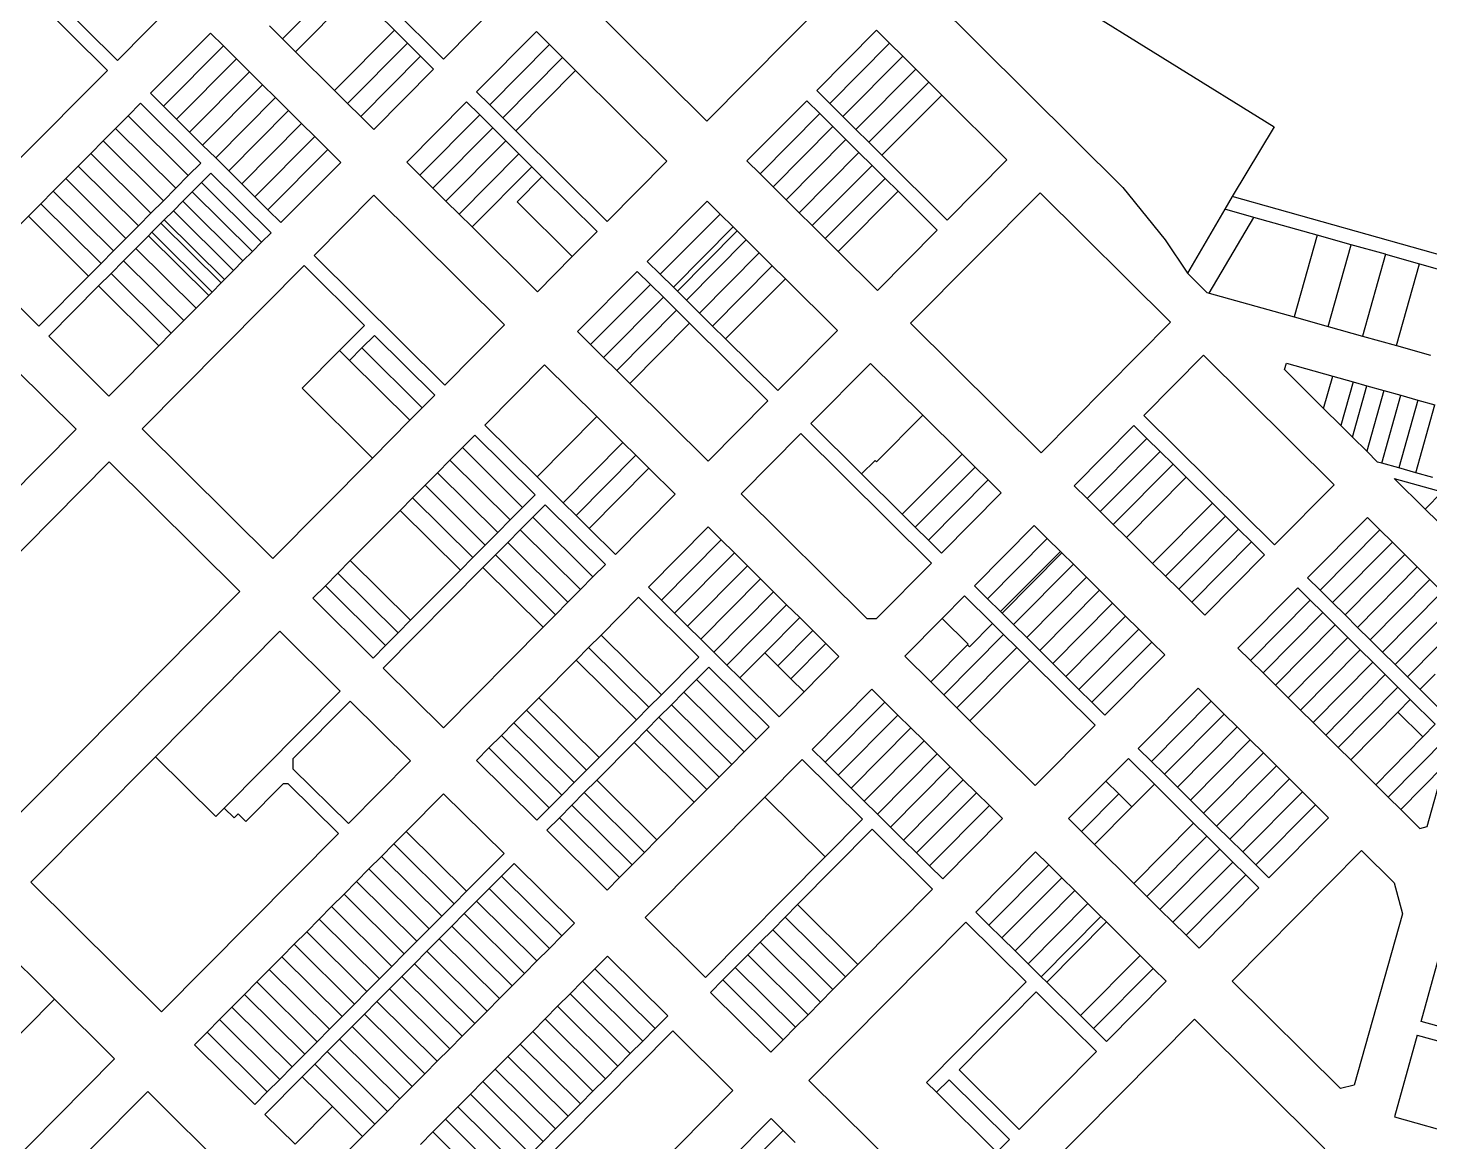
# Model space of a CAD drawing. Header units: inches. Extents: x 486468 to 494399, y 5455955 to 5460553.
# Drawn here: x 491427 to 492031, y 5458757 to 5459236 of the extents above; entities that cross this region are included whole.
import ezdxf

# ---------------------------------------------------------------- set-up
doc = ezdxf.new("R2010")
doc.units = ezdxf.units.IN
doc.header["$MEASUREMENT"] = 0
doc.layers.add('ParcelLines', color=10, linetype='Continuous')

msp = doc.modelspace()

# ---------------------------------------------------------------- linework, layer by layer
at = {"layer": 'ParcelLines', "color": 1}
for p, q in [((491409.08, 5459278.224), (491465.33, 5459222.425)), ((491404.78, 5459273.874), (491461.03, 5459218.125)), ((491835.447, 5459273.392), (491963.51, 5459193.766)), ((491562.132, 5459257.73), (491536.381, 5459231.778)), ((491465.33, 5459222.425), (491491.081, 5459248.376)), ((491542.031, 5459226.178), (491567.782, 5459252.13)), ((491567.782, 5459252.13), (491584.632, 5459235.43)), ((491605.782, 5459223.031), (491631.533, 5459249.032)), ((491662.934, 5459252.084), (491719.134, 5459196.286)), ((491719.134, 5459196.286), (491774.985, 5459252.589)), ((491813.448, 5459252.062), (491898.321, 5459167.631)), ((491583.293, 5459245.34), (491605.782, 5459223.031)), ((491536.381, 5459231.778), (491530.781, 5459237.327)), ((491584.632, 5459235.43), (491558.872, 5459209.459)), ((491584.632, 5459235.43), (491590.233, 5459229.88)), ((491792.285, 5459235.389), (491766.535, 5459209.438)), ((491797.905, 5459229.81), (491792.285, 5459235.389)), ((491505.38, 5459234.227), (491479.58, 5459208.275)), ((491510.98, 5459228.677), (491505.38, 5459234.227)), ((491542.031, 5459226.178), (491536.381, 5459231.778)), ((491564.482, 5459203.889), (491590.233, 5459229.88)), ((491590.233, 5459229.88), (491595.852, 5459224.31)), ((491645.783, 5459234.833), (491620.032, 5459208.881)), ((491651.403, 5459229.253), (491645.783, 5459234.833)), ((491797.905, 5459229.81), (491772.156, 5459203.858)), ((491803.525, 5459224.23), (491797.905, 5459229.81)), ((491510.98, 5459228.677), (491485.18, 5459202.725)), ((491516.601, 5459223.097), (491510.98, 5459228.677)), ((491558.872, 5459209.459), (491542.031, 5459226.178)), ((491595.852, 5459224.31), (491570.112, 5459198.309)), ((491595.852, 5459224.31), (491601.482, 5459218.73)), ((491651.403, 5459229.253), (491625.652, 5459203.301)), ((491631.273, 5459197.712), (491657.023, 5459223.663)), ((491657.023, 5459223.663), (491651.403, 5459229.253)), ((491662.633, 5459218.083), (491657.023, 5459223.663)), ((491777.746, 5459198.298), (491803.525, 5459224.23)), ((491809.126, 5459218.67), (491803.525, 5459224.23)), ((491422.368, 5459179.203), (491461.03, 5459218.125)), ((491490.83, 5459197.125), (491516.601, 5459223.097)), ((491522.221, 5459217.517), (491496.42, 5459191.565)), ((491522.221, 5459217.517), (491516.601, 5459223.097)), ((491527.841, 5459211.937), (491522.221, 5459217.517)), ((491601.482, 5459218.73), (491575.732, 5459192.729)), ((491662.633, 5459218.083), (491636.883, 5459192.132)), ((491701.983, 5459178.984), (491662.633, 5459218.083)), ((491809.126, 5459218.67), (491783.396, 5459192.698)), ((491814.736, 5459213.09), (491809.126, 5459218.67)), ((491502.04, 5459185.995), (491527.841, 5459211.937)), ((491533.441, 5459206.387), (491527.841, 5459211.937)), ((491788.986, 5459187.148), (491814.736, 5459213.09)), ((491820.366, 5459207.51), (491814.736, 5459213.09)), ((491479.58, 5459208.275), (491485.18, 5459202.725)), ((491533.441, 5459206.387), (491507.67, 5459180.416)), ((491539.061, 5459200.808), (491533.441, 5459206.387)), ((491564.482, 5459203.889), (491558.872, 5459209.459)), ((491620.032, 5459208.881), (491625.652, 5459203.301)), ((491766.535, 5459209.438), (491772.156, 5459203.858)), ((491820.366, 5459207.51), (491794.606, 5459181.568)), ((491848.437, 5459179.641), (491820.366, 5459207.51)), ((491469.9, 5459198.555), (491475.28, 5459203.975)), ((491475.28, 5459203.975), (491501.23, 5459178.225)), ((491485.18, 5459202.725), (491490.83, 5459197.125)), ((491513.29, 5459174.836), (491539.061, 5459200.808)), ((491544.681, 5459195.228), (491539.061, 5459200.808)), ((491570.112, 5459198.309), (491564.482, 5459203.889)), ((491589.982, 5459178.579), (491615.732, 5459204.531)), ((491615.732, 5459204.531), (491621.352, 5459198.951)), ((491625.652, 5459203.301), (491631.273, 5459197.712)), ((491736.435, 5459179.136), (491762.235, 5459205.087)), ((491742.085, 5459173.536), (491767.825, 5459199.528)), ((491762.235, 5459205.087), (491767.825, 5459199.528)), ((491767.825, 5459199.528), (491773.476, 5459193.928)), ((491772.156, 5459203.858), (491777.746, 5459198.298)), ((491459.159, 5459187.734), (491464.52, 5459193.134)), ((491464.52, 5459193.134), (491469.9, 5459198.555)), ((491464.52, 5459193.134), (491490.499, 5459167.415)), ((491495.849, 5459172.805), (491469.9, 5459198.555)), ((491490.83, 5459197.125), (491496.42, 5459191.565)), ((491544.681, 5459195.228), (491518.89, 5459169.286)), ((491550.281, 5459189.678), (491544.681, 5459195.228)), ((491575.732, 5459192.729), (491570.112, 5459198.309)), ((491595.632, 5459172.979), (491621.352, 5459198.951)), ((491626.972, 5459193.372), (491601.222, 5459167.419)), ((491621.352, 5459198.951), (491626.972, 5459193.372)), ((491626.972, 5459193.372), (491632.593, 5459187.792)), ((491631.273, 5459197.712), (491636.883, 5459192.132)), ((491773.476, 5459193.928), (491747.685, 5459167.986)), ((491773.476, 5459193.928), (491779.076, 5459188.368)), ((491777.746, 5459198.298), (491783.396, 5459192.698)), ((491963.51, 5459193.766), (491945.496, 5459163.746)), ((491453.809, 5459182.344), (491459.159, 5459187.734)), ((491485.14, 5459162.014), (491459.159, 5459187.734)), ((491496.42, 5459191.565), (491502.04, 5459185.995)), ((491524.54, 5459163.687), (491550.281, 5459189.678)), ((491555.901, 5459184.108), (491550.281, 5459189.678)), ((491606.842, 5459161.839), (491632.593, 5459187.792)), ((491632.593, 5459187.792), (491638.213, 5459182.212)), ((491636.883, 5459192.132), (491676.234, 5459153.033)), ((491753.335, 5459162.386), (491779.076, 5459188.368)), ((491779.076, 5459188.368), (491784.686, 5459182.788)), ((491783.396, 5459192.698), (491788.986, 5459187.148)), ((491788.986, 5459187.148), (491794.606, 5459181.568)), ((491448.429, 5459176.924), (491453.809, 5459182.344)), ((491453.809, 5459182.344), (491479.76, 5459156.594)), ((491502.04, 5459185.995), (491507.67, 5459180.416)), ((491555.901, 5459184.108), (491530.13, 5459158.127)), ((491561.531, 5459178.528), (491555.901, 5459184.108)), ((491638.213, 5459182.212), (491612.492, 5459156.24)), ((491638.213, 5459182.212), (491643.833, 5459176.632)), ((491784.686, 5459182.788), (491758.935, 5459156.826)), ((491784.686, 5459182.788), (491790.316, 5459177.208)), ((491794.606, 5459181.568), (491822.686, 5459153.69)), ((491443.069, 5459171.533), (491448.429, 5459176.924)), ((491474.379, 5459151.174), (491448.429, 5459176.924)), ((491501.23, 5459178.225), (491495.849, 5459172.805)), ((491507.67, 5459180.416), (491513.29, 5459174.836)), ((491535.73, 5459152.577), (491561.531, 5459178.528)), ((491595.632, 5459172.979), (491589.982, 5459178.579)), ((491618.082, 5459150.681), (491643.833, 5459176.632)), ((491643.833, 5459176.632), (491648.173, 5459172.322)), ((491676.234, 5459153.033), (491701.983, 5459178.984)), ((491742.085, 5459173.536), (491736.435, 5459179.136)), ((491764.525, 5459151.277), (491790.316, 5459177.208)), ((491790.316, 5459177.208), (491795.936, 5459171.628)), ((491822.686, 5459153.69), (491848.437, 5459179.641)), ((491437.689, 5459166.113), (491443.069, 5459171.533)), ((491443.069, 5459171.533), (491468.999, 5459145.754)), ((491495.849, 5459172.805), (491490.499, 5459167.415)), ((491501.519, 5459169.885), (491497.479, 5459165.825)), ((491505.53, 5459173.925), (491501.519, 5459169.885)), ((491501.519, 5459169.885), (491527.45, 5459144.156)), ((491531.48, 5459148.227), (491505.53, 5459173.925)), ((491513.29, 5459174.836), (491518.89, 5459169.286)), ((491518.89, 5459169.286), (491524.54, 5459163.687)), ((491601.222, 5459167.419), (491595.632, 5459172.979)), ((491648.173, 5459172.322), (491637.433, 5459161.532)), ((491648.173, 5459172.322), (491671.934, 5459148.732)), ((491747.685, 5459167.986), (491742.085, 5459173.536)), ((491795.936, 5459171.628), (491770.176, 5459145.677)), ((491795.936, 5459171.628), (491801.526, 5459166.078)), ((491432.328, 5459160.723), (491437.689, 5459166.113)), ((491463.639, 5459140.363), (491437.689, 5459166.113)), ((491490.499, 5459167.415), (491485.14, 5459162.014)), ((491497.479, 5459165.825), (491493.469, 5459161.785)), ((491523.44, 5459140.116), (491497.479, 5459165.825)), ((491524.54, 5459163.687), (491530.13, 5459158.127)), ((491550.031, 5459138.377), (491575.782, 5459164.329)), ((491575.782, 5459164.329), (491632.032, 5459108.48)), ((491606.842, 5459161.839), (491601.222, 5459167.419)), ((491753.335, 5459162.386), (491747.685, 5459167.986)), ((491775.766, 5459140.117), (491801.526, 5459166.078)), ((491801.526, 5459166.078), (491818.387, 5459149.339)), ((491862.687, 5459165.441), (491806.937, 5459109.237)), ((491918.89, 5459109.643), (491862.687, 5459165.441)), ((491898.321, 5459167.631), (491916.609, 5459145.204)), ((491945.496, 5459163.746), (491942.339, 5459158.295)), ((492042.403, 5459136.557), (491945.496, 5459163.746)), ((491426.978, 5459155.322), (491432.328, 5459160.723)), ((491432.328, 5459160.723), (491458.279, 5459134.973)), ((491485.14, 5459162.014), (491479.76, 5459156.594)), ((491489.439, 5459157.714), (491485.53, 5459153.774)), ((491493.469, 5459161.785), (491489.439, 5459157.714)), ((491515.369, 5459131.986), (491489.439, 5459157.714)), ((491493.469, 5459161.785), (491519.41, 5459136.056)), ((491530.13, 5459158.127), (491535.73, 5459152.577)), ((491612.492, 5459156.24), (491606.842, 5459161.839)), ((491637.433, 5459161.532), (491661.223, 5459137.942)), ((491719.284, 5459161.835), (491693.534, 5459135.883)), ((491724.904, 5459156.265), (491719.284, 5459161.835)), ((491758.935, 5459156.826), (491753.335, 5459162.386)), ((491942.339, 5459158.295), (491926.13, 5459130.834)), ((491954.789, 5459154.805), (491942.339, 5459158.295)), ((491405.477, 5459133.671), (491426.978, 5459155.322)), ((491452.898, 5459129.553), (491426.978, 5459155.322)), ((491474.379, 5459151.174), (491468.999, 5459145.754)), ((491479.76, 5459156.594), (491474.379, 5459151.174)), ((491484.08, 5459152.324), (491480.2, 5459148.404)), ((491485.53, 5459153.774), (491484.08, 5459152.324)), ((491509.989, 5459126.566), (491484.08, 5459152.324)), ((491485.53, 5459153.774), (491511.429, 5459128.026)), ((491618.082, 5459150.681), (491612.492, 5459156.24)), ((491724.904, 5459156.265), (491699.134, 5459130.333)), ((491730.534, 5459150.685), (491724.904, 5459156.265)), ((491764.525, 5459151.277), (491758.935, 5459156.826)), ((491770.176, 5459145.677), (491764.525, 5459151.277)), ((491935.55, 5459122.214), (491954.789, 5459154.805)), ((491982.09, 5459147.146), (491954.789, 5459154.805)), ((491468.999, 5459145.754), (491463.639, 5459140.363)), ((491478.699, 5459146.904), (491473.319, 5459141.484)), ((491480.2, 5459148.404), (491478.699, 5459146.904)), ((491504.639, 5459121.165), (491478.699, 5459146.904)), ((491480.2, 5459148.404), (491506.129, 5459122.675)), ((491527.45, 5459144.156), (491531.48, 5459148.227)), ((491646.183, 5459122.781), (491618.082, 5459150.681)), ((491671.934, 5459148.732), (491661.223, 5459137.942)), ((491704.784, 5459124.733), (491730.534, 5459150.685)), ((491732.234, 5459148.985), (491706.495, 5459123.043)), ((491710.385, 5459119.183), (491736.155, 5459145.106)), ((491732.234, 5459148.985), (491730.534, 5459150.685)), ((491736.155, 5459145.106), (491732.234, 5459148.985)), ((491741.755, 5459139.556), (491736.155, 5459145.106)), ((491775.766, 5459140.117), (491770.176, 5459145.677)), ((491818.387, 5459149.339), (491792.636, 5459123.387)), ((491916.609, 5459145.204), (491926.13, 5459130.834)), ((491982.09, 5459147.146), (491972.191, 5459111.935)), ((491996.741, 5459143.036), (491982.09, 5459147.146)), ((491463.639, 5459140.363), (491458.279, 5459134.973)), ((491473.319, 5459141.484), (491467.959, 5459136.093)), ((491473.319, 5459141.484), (491499.279, 5459115.775)), ((491519.41, 5459136.056), (491523.44, 5459140.116)), ((491523.44, 5459140.116), (491527.45, 5459144.156)), ((491741.755, 5459139.556), (491716.005, 5459113.613)), ((491747.375, 5459133.976), (491741.755, 5459139.556)), ((491792.636, 5459123.387), (491775.766, 5459140.117)), ((491986.842, 5459107.825), (491996.741, 5459143.036)), ((492011.401, 5459138.927), (491996.741, 5459143.036)), ((492011.401, 5459138.927), (492001.541, 5459103.706)), ((492011.401, 5459138.927), (492026.062, 5459134.807)), ((491431.427, 5459107.921), (491405.477, 5459133.671)), ((491458.279, 5459134.973), (491452.898, 5459129.553)), ((491467.959, 5459136.093), (491462.579, 5459130.673)), ((491493.898, 5459110.355), (491467.959, 5459136.093)), ((491475.978, 5459063.773), (491545.73, 5459134.077)), ((491515.369, 5459131.986), (491519.41, 5459136.056)), ((491545.73, 5459134.077), (491571.681, 5459108.277)), ((491606.282, 5459082.529), (491550.031, 5459138.377)), ((491661.223, 5459137.942), (491646.183, 5459122.781)), ((491693.534, 5459135.883), (491699.134, 5459130.333)), ((491721.635, 5459108.034), (491747.375, 5459133.976)), ((491752.995, 5459128.396), (491747.375, 5459133.976)), ((492016.192, 5459099.596), (492026.062, 5459134.807)), ((492026.062, 5459134.807), (492040.751, 5459130.687)), ((491452.898, 5459129.553), (491431.427, 5459107.921)), ((491462.579, 5459130.673), (491457.228, 5459125.273)), ((491462.579, 5459130.673), (491488.518, 5459104.934)), ((491509.989, 5459126.566), (491511.429, 5459128.026)), ((491511.429, 5459128.026), (491515.369, 5459131.986)), ((491663.483, 5459105.631), (491689.234, 5459131.533)), ((491689.234, 5459131.533), (491694.864, 5459125.953)), ((491699.134, 5459130.333), (491704.784, 5459124.733)), ((491752.995, 5459128.396), (491727.255, 5459102.464)), ((491775.486, 5459106.086), (491752.995, 5459128.396)), ((491926.13, 5459130.834), (491934.54, 5459122.494)), ((491457.228, 5459125.273), (491435.727, 5459103.622)), ((491483.168, 5459099.534), (491457.228, 5459125.273)), ((491499.279, 5459115.775), (491504.639, 5459121.165)), ((491504.639, 5459121.165), (491506.129, 5459122.675)), ((491506.129, 5459122.675), (491509.989, 5459126.566)), ((491694.864, 5459125.953), (491669.133, 5459100.031)), ((491694.864, 5459125.953), (491700.464, 5459120.403)), ((491704.784, 5459124.733), (491706.495, 5459123.043)), ((491706.495, 5459123.043), (491710.385, 5459119.183)), ((491934.54, 5459122.494), (491935.55, 5459122.214)), ((491935.55, 5459122.214), (491972.191, 5459111.935)), ((491493.898, 5459110.355), (491499.279, 5459115.775)), ((491674.733, 5459094.481), (491700.464, 5459120.403)), ((491706.085, 5459114.833), (491680.354, 5459088.902)), ((491700.464, 5459120.403), (491706.085, 5459114.833)), ((491706.085, 5459114.833), (491711.715, 5459109.253)), ((491710.385, 5459119.183), (491716.005, 5459113.613)), ((491488.518, 5459104.934), (491493.898, 5459110.355)), ((491685.974, 5459083.322), (491711.715, 5459109.253)), ((491711.715, 5459109.253), (491745.435, 5459075.835)), ((491716.005, 5459113.613), (491721.635, 5459108.034)), ((491806.937, 5459109.237), (491863.139, 5459053.439)), ((491863.139, 5459053.439), (491918.89, 5459109.643)), ((491972.191, 5459111.935), (491986.842, 5459107.825)), ((491435.727, 5459103.622), (491461.678, 5459077.872)), ((491483.168, 5459099.534), (491488.518, 5459104.934)), ((491560.931, 5459097.477), (491571.681, 5459108.277)), ((491576.031, 5459103.977), (491570.641, 5459098.567)), ((491601.982, 5459078.229), (491576.031, 5459103.977)), ((491632.032, 5459108.48), (491606.282, 5459082.529)), ((491669.133, 5459100.031), (491663.483, 5459105.631)), ((491721.635, 5459108.034), (491727.255, 5459102.464)), ((491749.735, 5459080.185), (491775.486, 5459106.086)), ((491986.842, 5459107.825), (492001.541, 5459103.706)), ((492001.541, 5459103.706), (492016.192, 5459099.596)), ((491461.678, 5459077.872), (491483.168, 5459099.534)), ((491544.88, 5459081.276), (491560.931, 5459097.477)), ((491560.931, 5459097.477), (491565.281, 5459093.177)), ((491570.641, 5459098.567), (491565.281, 5459093.177)), ((491570.641, 5459098.567), (491596.602, 5459072.807)), ((491674.733, 5459094.481), (491669.133, 5459100.031)), ((491727.255, 5459102.464), (491749.735, 5459080.185)), ((492016.192, 5459099.596), (492030.842, 5459095.497)), ((491591.251, 5459067.407), (491565.281, 5459093.177)), ((491623.582, 5459065.379), (491649.333, 5459091.331)), ((491649.333, 5459091.331), (491671.803, 5459069.051)), ((491680.354, 5459088.902), (491674.733, 5459094.481)), ((491763.985, 5459065.985), (491789.736, 5459091.936)), ((491789.736, 5459091.936), (491812.219, 5459069.615)), ((491907.39, 5459069.541), (491933.14, 5459095.493)), ((491933.14, 5459095.493), (491989.393, 5459039.694)), ((491967.991, 5459089.244), (491968.791, 5459091.994)), ((491968.791, 5459091.994), (491988.742, 5459086.405)), ((491447.577, 5459063.621), (491421.627, 5459089.371)), ((491685.974, 5459083.322), (491680.354, 5459088.902)), ((491984.832, 5459072.535), (491967.991, 5459089.244)), ((491984.832, 5459072.535), (491988.742, 5459086.405)), ((491988.742, 5459086.405), (491997.542, 5459083.935)), ((491544.88, 5459081.276), (491575.141, 5459051.166)), ((491719.685, 5459049.883), (491685.974, 5459083.322)), ((491997.542, 5459083.935), (491992.283, 5459065.135)), ((491997.223, 5459060.225), (492003.443, 5459082.285)), ((491997.542, 5459083.935), (492003.443, 5459082.285)), ((492010.743, 5459080.246), (492003.423, 5459054.075)), ((492003.443, 5459082.285), (492010.743, 5459080.246)), ((492010.743, 5459080.246), (492018.093, 5459078.186)), ((491591.251, 5459067.407), (491596.602, 5459072.807)), ((491596.602, 5459072.807), (491601.982, 5459078.229)), ((491745.435, 5459075.835), (491719.685, 5459049.883)), ((491992.283, 5459065.135), (491984.832, 5459072.535)), ((492018.093, 5459078.186), (492025.434, 5459076.126)), ((492024.544, 5459044.806), (492032.752, 5459074.076)), ((492025.434, 5459076.126), (492032.752, 5459074.076)), ((491575.141, 5459051.166), (491591.251, 5459067.407)), ((491671.803, 5459069.051), (491646.042, 5459043.09)), ((491671.803, 5459069.051), (491683.024, 5459057.911)), ((491812.219, 5459069.615), (491792.252, 5459049.492)), ((491812.219, 5459069.615), (491829.078, 5459052.878)), ((491963.642, 5459013.742), (491907.39, 5459069.541)), ((491418.071, 5459033.895), (491447.577, 5459063.621)), ((491532.229, 5459007.924), (491475.978, 5459063.773)), ((491619.282, 5459061.079), (491613.932, 5459055.679)), ((491645.232, 5459035.329), (491619.282, 5459061.079)), ((491646.042, 5459043.09), (491623.582, 5459065.379)), ((491759.685, 5459061.685), (491733.935, 5459035.733)), ((491759.685, 5459061.685), (491815.938, 5459005.886)), ((491763.985, 5459065.985), (491785.833, 5459044.315)), ((491877.39, 5459039.239), (491903.139, 5459065.191)), ((491903.139, 5459065.191), (491908.74, 5459059.641)), ((491997.223, 5459060.225), (491992.283, 5459065.135)), ((491613.932, 5459055.679), (491608.532, 5459050.228)), ((491639.852, 5459029.909), (491613.932, 5459055.679)), ((491683.024, 5459057.911), (491657.293, 5459031.94)), ((491683.024, 5459057.911), (491688.644, 5459052.341)), ((491908.74, 5459059.641), (491882.99, 5459033.69)), ((491908.74, 5459059.641), (491914.39, 5459054.041)), ((492003.423, 5459054.075), (491997.223, 5459060.225)), ((491354.624, 5458941.366), (491461.828, 5459049.472)), ((491461.828, 5459049.472), (491518.078, 5458993.673)), ((491532.229, 5459007.924), (491575.141, 5459051.166)), ((491608.532, 5459050.228), (491603.172, 5459044.838)), ((491608.532, 5459050.228), (491634.502, 5459024.519)), ((491662.893, 5459026.39), (491688.644, 5459052.341)), ((491688.644, 5459052.341), (491694.264, 5459046.761)), ((491791.63, 5459050.162), (491785.833, 5459044.315)), ((491791.63, 5459050.162), (491792.252, 5459049.492)), ((491803.347, 5459026.946), (491829.078, 5459052.878)), ((491834.728, 5459047.278), (491829.078, 5459052.878)), ((491888.639, 5459028.09), (491914.39, 5459054.041)), ((491919.99, 5459048.491), (491894.239, 5459022.54)), ((491914.39, 5459054.041), (491919.99, 5459048.491)), ((491919.99, 5459048.491), (491925.64, 5459042.891)), ((492008.093, 5459049.445), (492003.423, 5459054.075)), ((492009.893, 5459048.935), (492008.093, 5459049.445)), ((492017.194, 5459046.875), (492009.893, 5459048.935)), ((491603.172, 5459044.838), (491597.821, 5459039.438)), ((491629.142, 5459019.118), (491603.172, 5459044.838)), ((491646.042, 5459043.09), (491657.293, 5459031.94)), ((491694.264, 5459046.761), (491668.533, 5459020.79)), ((491694.264, 5459046.761), (491705.484, 5459035.631)), ((491785.833, 5459044.315), (491803.347, 5459026.946)), ((491834.728, 5459047.278), (491808.967, 5459021.366)), ((491840.318, 5459041.718), (491834.728, 5459047.278)), ((491899.89, 5459016.94), (491925.64, 5459042.891)), ((491925.64, 5459042.891), (491936.891, 5459031.741)), ((492028.594, 5459029.145), (492015.244, 5459042.395)), ((492015.244, 5459042.395), (492035.894, 5459036.546)), ((492024.544, 5459044.806), (492017.194, 5459046.875)), ((492031.894, 5459042.736), (492024.544, 5459044.806)), ((491592.441, 5459034.018), (491597.821, 5459039.438)), ((491597.821, 5459039.438), (491623.762, 5459013.698)), ((491814.587, 5459015.786), (491840.318, 5459041.718)), ((491820.238, 5459010.186), (491845.939, 5459036.138)), ((491845.939, 5459036.138), (491840.318, 5459041.718)), ((491882.99, 5459033.69), (491877.39, 5459039.239)), ((491989.393, 5459039.694), (491963.642, 5459013.742)), ((492028.594, 5459029.145), (492035.894, 5459036.546)), ((491592.441, 5459034.018), (491587.081, 5459028.627)), ((491618.382, 5459008.278), (491592.441, 5459034.018)), ((491639.852, 5459029.909), (491645.232, 5459035.329)), ((491649.532, 5459031.029), (491644.182, 5459025.629)), ((491675.483, 5459005.33), (491649.532, 5459031.029)), ((491662.893, 5459026.39), (491657.293, 5459031.94)), ((491705.484, 5459035.631), (491679.783, 5459009.63)), ((491733.935, 5459035.733), (491788.138, 5458981.984)), ((491888.639, 5459028.09), (491882.99, 5459033.69)), ((491911.14, 5459005.79), (491936.891, 5459031.741)), ((491936.891, 5459031.741), (491942.511, 5459026.171)), ((491565.64, 5459007.015), (491587.081, 5459028.627)), ((491587.081, 5459028.627), (491613.032, 5459002.878)), ((491629.142, 5459019.118), (491634.502, 5459024.519)), ((491634.502, 5459024.519), (491639.852, 5459029.909)), ((491644.182, 5459025.629), (491638.822, 5459020.239)), ((491644.182, 5459025.629), (491670.133, 5458999.93)), ((491668.533, 5459020.79), (491662.893, 5459026.39)), ((491803.347, 5459026.946), (491808.967, 5459021.366)), ((491894.239, 5459022.54), (491888.639, 5459028.09)), ((491942.511, 5459026.171), (491916.76, 5459000.22)), ((491942.511, 5459026.171), (491948.141, 5459020.592)), ((491977.943, 5458999.592), (492003.694, 5459025.544)), ((492003.694, 5459025.544), (492009.064, 5459020.214)), ((492033.994, 5459023.794), (492028.594, 5459029.145)), ((491623.762, 5459013.698), (491629.142, 5459019.118)), ((491638.822, 5459020.239), (491633.443, 5459014.819)), ((491664.753, 5458994.509), (491638.822, 5459020.239)), ((491679.783, 5459009.63), (491668.533, 5459020.79)), ((491719.785, 5459021.483), (491694.034, 5458995.48)), ((491725.405, 5459015.903), (491719.785, 5459021.483)), ((491808.967, 5459021.366), (491814.587, 5459015.786)), ((491860.201, 5459022.134), (491834.44, 5458996.168)), ((491865.821, 5459016.554), (491860.201, 5459022.134)), ((491899.89, 5459016.94), (491894.239, 5459022.54)), ((491922.391, 5458994.64), (491948.141, 5459020.592)), ((491948.141, 5459020.592), (491953.762, 5459015.022)), ((491983.343, 5458994.242), (492009.064, 5459020.214)), ((492014.414, 5459014.914), (492009.064, 5459020.214)), ((491618.382, 5459008.278), (491623.762, 5459013.698)), ((491633.443, 5459014.819), (491628.092, 5459009.418)), ((491633.443, 5459014.819), (491659.372, 5458989.089)), ((491725.405, 5459015.903), (491699.634, 5458989.93)), ((491731.055, 5459010.303), (491725.405, 5459015.903)), ((491814.587, 5459015.786), (491820.238, 5459010.186)), ((491865.821, 5459016.554), (491840.062, 5458990.589)), ((491871.442, 5459010.974), (491865.821, 5459016.554)), ((491911.14, 5459005.79), (491899.89, 5459016.94)), ((491953.762, 5459015.022), (491928.011, 5458989.07)), ((491953.762, 5459015.022), (491959.392, 5459009.442)), ((492014.414, 5459014.914), (491988.683, 5458988.932)), ((491565.64, 5459007.015), (491560.24, 5459001.565)), ((491565.64, 5459007.015), (491591.591, 5458981.266)), ((491613.032, 5459002.878), (491618.382, 5459008.278)), ((491628.092, 5459009.418), (491622.742, 5459004.018)), ((491654.022, 5458983.689), (491628.092, 5459009.418)), ((491705.284, 5458984.33), (491731.055, 5459010.303)), ((491736.656, 5459004.753), (491731.055, 5459010.303)), ((491845.684, 5458985.011), (491871.442, 5459010.974)), ((491846.333, 5458984.367), (491872.09, 5459010.33)), ((491872.09, 5459010.33), (491871.442, 5459010.974)), ((491877.062, 5459005.394), (491872.09, 5459010.33)), ((491959.392, 5459009.442), (491933.641, 5458983.49)), ((491994.084, 5458983.573), (492019.814, 5459009.564)), ((492025.155, 5459004.254), (492019.814, 5459009.564)), ((491560.24, 5459001.565), (491554.879, 5458996.174)), ((491586.19, 5458975.816), (491560.24, 5459001.565)), ((491579.78, 5458960.726), (491622.742, 5459004.018)), ((491613.032, 5459002.878), (491591.591, 5458981.266)), ((491622.742, 5459004.018), (491648.652, 5458978.268)), ((491664.753, 5458994.509), (491670.133, 5458999.93)), ((491670.133, 5458999.93), (491675.483, 5459005.33)), ((491736.656, 5459004.753), (491710.874, 5458978.771)), ((491742.306, 5458999.153), (491736.656, 5459004.753)), ((491792.238, 5458981.984), (491815.938, 5459005.886)), ((491877.062, 5459005.394), (491851.306, 5458979.432)), ((491882.683, 5458999.814), (491877.062, 5459005.394)), ((491916.76, 5459000.22), (491911.14, 5459005.79)), ((491922.391, 5458994.64), (491916.76, 5459000.22)), ((492025.155, 5459004.254), (491999.474, 5458978.223)), ((492030.555, 5458998.904), (492025.155, 5459004.254)), ((491554.879, 5458996.174), (491549.529, 5458990.774)), ((491554.879, 5458996.174), (491580.83, 5458970.426)), ((491659.372, 5458989.089), (491664.753, 5458994.509)), ((491694.034, 5458995.48), (491699.634, 5458989.93)), ((491716.525, 5458973.171), (491742.306, 5458999.153)), ((491747.896, 5458993.593), (491742.306, 5458999.153)), ((491834.44, 5458996.168), (491840.062, 5458990.589)), ((491856.928, 5458973.853), (491882.683, 5458999.814)), ((491888.304, 5458994.234), (491862.55, 5458968.274)), ((491888.304, 5458994.234), (491882.683, 5458999.814)), ((491893.924, 5458988.654), (491888.304, 5458994.234)), ((491928.011, 5458989.07), (491922.391, 5458994.64)), ((491947.942, 5458969.341), (491973.643, 5458995.292)), ((491979.043, 5458989.942), (491973.643, 5458995.292)), ((491983.343, 5458994.242), (491977.943, 5458999.592)), ((491988.683, 5458988.932), (491983.343, 5458994.242)), ((492004.844, 5458972.893), (492030.555, 5458998.904)), ((492035.894, 5458993.594), (492030.555, 5458998.904)), ((491518.078, 5458993.673), (491410.775, 5458885.568)), ((491549.529, 5458990.774), (491575.48, 5458965.026)), ((491654.022, 5458983.689), (491659.372, 5458989.089)), ((491689.734, 5458991.18), (491673.623, 5458974.939)), ((491715.685, 5458965.431), (491689.734, 5458991.18)), ((491699.634, 5458989.93), (491705.284, 5458984.33)), ((491747.896, 5458993.593), (491722.145, 5458967.592)), ((491727.775, 5458962.012), (491753.546, 5458987.993)), ((491753.546, 5458987.993), (491747.896, 5458993.593)), ((491759.166, 5458982.413), (491753.546, 5458987.993)), ((491820.487, 5458982.104), (491830.148, 5458991.842)), ((491830.148, 5458991.842), (491842.257, 5458979.826)), ((491840.062, 5458990.589), (491845.684, 5458985.011)), ((491868.172, 5458962.696), (491893.924, 5458988.654)), ((491899.545, 5458983.074), (491893.924, 5458988.654)), ((491933.641, 5458983.49), (491928.011, 5458989.07)), ((491979.043, 5458989.942), (491953.342, 5458963.981)), ((491984.433, 5458984.582), (491979.043, 5458989.942)), ((491994.084, 5458983.573), (491988.683, 5458988.932)), ((492035.894, 5458993.594), (492010.245, 5458967.543)), ((491648.652, 5458978.268), (491654.022, 5458983.689)), ((491705.284, 5458984.33), (491710.874, 5458978.771)), ((491759.166, 5458982.413), (491744.146, 5458967.273)), ((491764.787, 5458976.843), (491759.166, 5458982.413)), ((491788.138, 5458981.984), (491792.238, 5458981.984)), ((491804.386, 5458965.875), (491820.487, 5458982.104)), ((491820.487, 5458982.104), (491831.733, 5458970.948)), ((491845.684, 5458985.011), (491846.333, 5458984.367)), ((491846.333, 5458984.367), (491851.306, 5458979.432)), ((491899.545, 5458983.074), (491873.794, 5458957.117)), ((491905.165, 5458977.494), (491899.545, 5458983.074)), ((491958.733, 5458958.631), (491984.433, 5458984.582)), ((491989.804, 5458979.252), (491984.433, 5458984.582)), ((491999.474, 5458978.223), (491994.084, 5458983.573)), ((491481.727, 5458922.521), (491535.328, 5458976.573)), ((491535.328, 5458976.573), (491561.279, 5458950.775)), ((491580.83, 5458970.426), (491586.19, 5458975.816)), ((491586.19, 5458975.816), (491591.591, 5458981.266)), ((491605.731, 5458934.976), (491648.652, 5458978.268)), ((491710.874, 5458978.771), (491716.525, 5458973.171)), ((491749.786, 5458961.683), (491764.787, 5458976.843)), ((491770.417, 5458971.264), (491764.787, 5458976.843)), ((491832.35, 5458969.84), (491842.257, 5458979.826)), ((491842.257, 5458979.826), (491847.014, 5458975.106)), ((491851.306, 5458979.432), (491856.928, 5458973.853)), ((491879.416, 5458951.538), (491905.165, 5458977.494)), ((491910.786, 5458971.914), (491905.165, 5458977.494)), ((491989.804, 5458979.252), (491964.123, 5458953.271)), ((491995.194, 5458973.892), (491989.804, 5458979.252)), ((492004.844, 5458972.893), (491999.474, 5458978.223)), ((491575.48, 5458965.026), (491580.83, 5458970.426)), ((491673.623, 5458974.939), (491668.263, 5458969.539)), ((491673.623, 5458974.939), (491699.604, 5458949.21)), ((491716.525, 5458973.171), (491722.145, 5458967.592)), ((491770.417, 5458971.264), (491755.406, 5458956.113)), ((491776.037, 5458965.684), (491770.417, 5458971.264)), ((491831.485, 5458970.698), (491815.634, 5458954.721)), ((491821.258, 5458949.144), (491847.014, 5458975.106)), ((491831.733, 5458970.948), (491831.485, 5458970.698)), ((491831.485, 5458970.698), (491832.35, 5458969.84)), ((491847.014, 5458975.106), (491852.636, 5458969.527)), ((491856.928, 5458973.853), (491862.55, 5458968.274)), ((491910.786, 5458971.914), (491885.039, 5458945.96)), ((491916.407, 5458966.335), (491910.786, 5458971.914)), ((491969.493, 5458947.941), (491995.194, 5458973.892)), ((492000.594, 5458968.543), (491995.194, 5458973.892)), ((492010.245, 5458967.543), (492004.844, 5458972.893)), ((491662.913, 5458964.149), (491646.823, 5458947.938)), ((491668.263, 5458969.539), (491662.913, 5458964.149)), ((491662.913, 5458964.149), (491688.874, 5458938.389)), ((491694.224, 5458943.789), (491668.263, 5458969.539)), ((491699.604, 5458949.21), (491715.685, 5458965.431)), ((491722.145, 5458967.592), (491727.775, 5458962.012)), ((491744.146, 5458967.273), (491733.395, 5458956.442)), ((491744.146, 5458967.273), (491749.786, 5458961.683)), ((491761.037, 5458950.533), (491776.037, 5458965.684)), ((491815.634, 5458954.721), (491804.386, 5458965.875)), ((491852.636, 5458969.527), (491826.882, 5458943.566)), ((491832.506, 5458937.989), (491858.258, 5458963.948)), ((491852.636, 5458969.527), (491858.258, 5458963.948)), ((491858.258, 5458963.948), (491886.369, 5458936.055)), ((491862.55, 5458968.274), (491868.172, 5458962.696)), ((491890.661, 5458940.381), (491916.407, 5458966.335)), ((491947.942, 5458969.341), (491953.342, 5458963.981)), ((491953.342, 5458963.981), (491958.733, 5458958.631)), ((492000.594, 5458968.543), (491974.893, 5458942.581)), ((492005.964, 5458963.213), (492000.594, 5458968.543)), ((492015.635, 5458962.183), (492010.245, 5458967.543)), ((491579.78, 5458960.726), (491605.731, 5458934.976)), ((491714.685, 5458955.73), (491720.035, 5458961.132)), ((491720.035, 5458961.132), (491745.986, 5458935.382)), ((491727.775, 5458962.012), (491733.395, 5458956.442)), ((491749.786, 5458961.683), (491755.406, 5458956.113)), ((491868.172, 5458962.696), (491873.794, 5458957.117)), ((491958.733, 5458958.631), (491964.123, 5458953.271)), ((491980.284, 5458937.231), (492005.964, 5458963.213)), ((492011.335, 5458957.883), (491985.704, 5458931.852)), ((492011.335, 5458957.883), (492005.964, 5458963.213)), ((492016.735, 5458952.533), (492011.335, 5458957.883)), ((492020.975, 5458956.873), (492015.635, 5458962.183)), ((491709.304, 5458950.31), (491714.685, 5458955.73)), ((491740.636, 5458929.982), (491714.685, 5458955.73)), ((491733.395, 5458956.442), (491750.286, 5458939.682)), ((491755.406, 5458956.113), (491761.037, 5458950.533)), ((491764.51, 5458925.666), (491790.257, 5458951.625)), ((491790.257, 5458951.625), (491795.857, 5458946.076)), ((491821.258, 5458949.144), (491815.634, 5458954.721)), ((491873.794, 5458957.117), (491879.416, 5458951.538)), ((491930.793, 5458952.04), (491904.991, 5458926.089)), ((491936.383, 5458946.48), (491930.793, 5458952.04)), ((491964.123, 5458953.271), (491969.493, 5458947.941)), ((491991.095, 5458926.492), (492016.735, 5458952.533)), ((492022.105, 5458947.203), (492016.735, 5458952.533)), ((492026.365, 5458951.513), (492020.975, 5458956.873)), ((491511.328, 5458900.422), (491561.279, 5458950.775)), ((491565.629, 5458946.475), (491540.926, 5458921.633)), ((491591.581, 5458920.726), (491565.629, 5458946.475)), ((491646.823, 5458947.938), (491641.443, 5458942.507)), ((491672.794, 5458922.168), (491646.823, 5458947.938)), ((491694.224, 5458943.789), (491699.604, 5458949.21)), ((491703.924, 5458944.89), (491709.304, 5458950.31)), ((491709.304, 5458950.31), (491735.275, 5458924.592)), ((491750.286, 5458939.682), (491761.037, 5458950.533)), ((491770.106, 5458920.124), (491795.857, 5458946.076)), ((491795.857, 5458946.076), (491801.507, 5458940.476)), ((491826.882, 5458943.566), (491821.258, 5458949.144)), ((491879.416, 5458951.538), (491885.039, 5458945.96)), ((491885.039, 5458945.96), (491890.661, 5458940.381)), ((491936.383, 5458946.48), (491910.622, 5458920.509)), ((491942.003, 5458940.9), (491936.383, 5458946.48)), ((491969.493, 5458947.941), (491974.893, 5458942.581)), ((492022.105, 5458947.203), (492016.765, 5458941.773)), ((492032.895, 5458936.493), (492022.105, 5458947.203)), ((492041.595, 5458936.393), (492026.365, 5458951.513)), ((491641.443, 5458942.507), (491636.062, 5458937.087)), ((491641.443, 5458942.507), (491667.414, 5458916.748)), ((491688.874, 5458938.389), (491694.224, 5458943.789)), ((491693.214, 5458934.099), (491698.564, 5458939.489)), ((491698.564, 5458939.489), (491703.924, 5458944.89)), ((491698.564, 5458939.489), (491724.515, 5458913.751)), ((491729.875, 5458919.141), (491703.924, 5458944.89)), ((491801.507, 5458940.476), (491775.756, 5458914.524)), ((491801.507, 5458940.476), (491807.107, 5458934.926)), ((491832.506, 5458937.989), (491826.882, 5458943.566)), ((491916.242, 5458914.939), (491942.003, 5458940.9)), ((491947.623, 5458935.32), (491942.003, 5458940.9)), ((491974.893, 5458942.581), (491980.284, 5458937.231)), ((492016.765, 5458941.773), (491996.495, 5458921.142)), ((491636.062, 5458937.087), (491630.712, 5458931.697)), ((491662.064, 5458911.348), (491636.062, 5458937.087)), ((491672.794, 5458922.168), (491688.874, 5458938.389)), ((491687.834, 5458928.679), (491693.214, 5458934.099)), ((491719.165, 5458908.351), (491693.214, 5458934.099)), ((491745.986, 5458935.382), (491740.636, 5458929.982)), ((491781.376, 5458908.944), (491807.107, 5458934.926)), ((491807.107, 5458934.926), (491812.758, 5458929.326)), ((491860.625, 5458910.103), (491832.506, 5458937.989)), ((491886.369, 5458936.055), (491860.625, 5458910.103)), ((491947.623, 5458935.32), (491921.872, 5458909.359)), ((491953.234, 5458929.73), (491947.623, 5458935.32)), ((491980.284, 5458937.231), (491985.704, 5458931.852)), ((492032.895, 5458936.493), (492027.535, 5458931.053)), ((491630.712, 5458931.697), (491625.362, 5458926.297)), ((491630.712, 5458931.697), (491656.683, 5458905.928)), ((491671.754, 5458912.458), (491687.834, 5458928.679)), ((491687.834, 5458928.679), (491713.785, 5458902.931)), ((491740.636, 5458929.982), (491735.275, 5458924.592)), ((491812.758, 5458929.326), (491786.997, 5458903.364)), ((491812.758, 5458929.326), (491818.358, 5458923.777)), ((491927.492, 5458903.789), (491953.234, 5458929.73)), ((491958.854, 5458924.151), (491953.234, 5458929.73)), ((491985.704, 5458931.852), (491991.095, 5458926.492)), ((492027.535, 5458931.053), (492007.256, 5458910.452)), ((492012.646, 5458905.092), (492038.285, 5458931.133)), ((491481.727, 5458922.521), (491428.076, 5458868.469)), ((491507.678, 5458896.722), (491481.727, 5458922.521)), ((491540.926, 5458921.633), (491540.943, 5458917.329)), ((491625.362, 5458926.297), (491619.982, 5458920.877)), ((491651.333, 5458900.528), (491625.362, 5458926.297)), ((491667.414, 5458916.748), (491672.794, 5458922.168)), ((491735.275, 5458924.592), (491729.875, 5458919.141)), ((491770.106, 5458920.124), (491764.51, 5458925.666)), ((491792.617, 5458897.786), (491818.358, 5458923.777)), ((491818.358, 5458923.777), (491824.008, 5458918.177)), ((491891.041, 5458912.038), (491900.741, 5458921.788)), ((491900.741, 5458921.788), (491911.952, 5458910.649)), ((491904.991, 5458926.089), (491910.622, 5458920.509)), ((491958.854, 5458924.151), (491933.122, 5458898.209)), ((491964.474, 5458918.571), (491958.854, 5458924.151)), ((491991.095, 5458926.492), (491996.495, 5458921.142)), ((491540.943, 5458917.329), (491564.78, 5458893.725)), ((491564.78, 5458893.725), (491591.581, 5458920.726)), ((491619.982, 5458920.877), (491645.983, 5458895.127)), ((491662.064, 5458911.348), (491667.414, 5458916.748)), ((491729.875, 5458919.141), (491724.515, 5458913.751)), ((491744.145, 5458905.132), (491760.219, 5458921.339)), ((491760.219, 5458921.339), (491786.173, 5458895.587)), ((491775.756, 5458914.524), (491770.106, 5458920.124)), ((491824.008, 5458918.177), (491798.247, 5458892.206)), ((491824.008, 5458918.177), (491829.628, 5458912.607)), ((491910.622, 5458920.509), (491916.242, 5458914.939)), ((491938.743, 5458892.64), (491964.474, 5458918.571)), ((491970.094, 5458912.991), (491964.474, 5458918.571)), ((491996.495, 5458921.142), (492007.256, 5458910.452)), ((492029.346, 5458892.393), (492036.665, 5458918.643)), ((491536.678, 5458910.823), (491520.578, 5458894.622)), ((491538.829, 5458910.873), (491536.678, 5458910.823)), ((491560.48, 5458889.374), (491538.829, 5458910.873)), ((491656.683, 5458905.928), (491662.064, 5458911.348)), ((491666.374, 5458907.038), (491671.754, 5458912.458)), ((491697.705, 5458886.709), (491671.754, 5458912.458)), ((491724.515, 5458913.751), (491719.165, 5458908.351)), ((491781.376, 5458908.944), (491775.756, 5458914.524)), ((491803.867, 5458886.636), (491829.628, 5458912.607)), ((491829.628, 5458912.607), (491835.259, 5458907.027)), ((491874.94, 5458895.837), (491891.041, 5458912.038)), ((491891.041, 5458912.038), (491896.661, 5458906.468)), ((491911.952, 5458910.649), (491902.281, 5458900.898)), ((491911.952, 5458910.649), (491928.842, 5458893.889)), ((491916.242, 5458914.939), (491921.872, 5458909.359)), ((491921.872, 5458909.359), (491927.492, 5458903.789)), ((491970.094, 5458912.991), (491944.363, 5458887.07)), ((491975.714, 5458907.401), (491970.094, 5458912.991)), ((492007.256, 5458910.452), (492012.646, 5458905.092)), ((491589.741, 5458890.365), (491605.831, 5458906.576)), ((491605.831, 5458906.576), (491631.833, 5458880.827)), ((491651.333, 5458900.528), (491656.683, 5458905.928)), ((491661.014, 5458901.638), (491666.374, 5458907.038)), ((491666.374, 5458907.038), (491692.325, 5458881.289)), ((491692.633, 5458853.194), (491744.145, 5458905.132)), ((491719.165, 5458908.351), (491713.785, 5458902.931)), ((491744.145, 5458905.132), (491770.101, 5458879.379)), ((491786.997, 5458903.364), (491781.376, 5458908.944)), ((491792.617, 5458897.786), (491786.997, 5458903.364)), ((491835.259, 5458907.027), (491809.488, 5458881.056)), ((491835.259, 5458907.027), (491840.879, 5458901.457)), ((491896.661, 5458906.468), (491880.561, 5458890.257)), ((491896.661, 5458906.468), (491902.281, 5458900.898)), ((491927.492, 5458903.789), (491933.122, 5458898.209)), ((491949.993, 5458881.49), (491975.714, 5458907.401)), ((491981.324, 5458901.821), (491975.714, 5458907.401)), ((492012.646, 5458905.092), (492018.046, 5458899.742)), ((491511.328, 5458900.422), (491507.678, 5458896.722)), ((491515.628, 5458896.122), (491511.328, 5458900.422)), ((491517.328, 5458897.872), (491515.628, 5458896.122)), ((491520.578, 5458894.622), (491517.328, 5458897.872)), ((491645.983, 5458895.127), (491651.333, 5458900.528)), ((491655.663, 5458896.248), (491661.014, 5458901.638)), ((491686.965, 5458875.899), (491661.014, 5458901.638)), ((491713.785, 5458902.931), (491697.705, 5458886.709)), ((491798.247, 5458892.206), (491792.617, 5458897.786)), ((491815.108, 5458875.476), (491840.879, 5458901.457)), ((491840.879, 5458901.457), (491846.509, 5458895.877)), ((491902.281, 5458900.898), (491886.181, 5458884.678)), ((491933.122, 5458898.209), (491938.743, 5458892.64)), ((491981.324, 5458901.821), (491955.613, 5458875.92)), ((491986.945, 5458896.241), (491981.324, 5458901.821)), ((492018.046, 5458899.742), (492026.246, 5458891.593)), ((491650.283, 5458890.828), (491655.663, 5458896.248)), ((491655.663, 5458896.248), (491681.615, 5458870.499)), ((491758.254, 5458858.798), (491790.454, 5458891.25)), ((491786.173, 5458895.587), (491770.101, 5458879.379)), ((491790.454, 5458891.25), (491816.405, 5458865.501)), ((491803.867, 5458886.636), (491798.247, 5458892.206)), ((491846.509, 5458895.877), (491820.758, 5458869.876)), ((491880.561, 5458890.257), (491874.94, 5458895.837)), ((491903.081, 5458867.928), (491928.842, 5458893.889)), ((491928.842, 5458893.889), (491934.462, 5458888.309)), ((491938.743, 5458892.64), (491944.363, 5458887.07)), ((491961.243, 5458870.34), (491986.945, 5458896.241)), ((492026.246, 5458891.593), (492029.346, 5458892.393)), ((491484.279, 5458812.621), (491560.48, 5458889.374)), ((491584.391, 5458884.965), (491589.741, 5458890.365)), ((491589.741, 5458890.365), (491615.742, 5458864.616)), ((491676.234, 5458865.078), (491650.283, 5458890.828)), ((491697.705, 5458886.709), (491692.325, 5458881.289)), ((491809.488, 5458881.056), (491803.867, 5458886.636)), ((491880.561, 5458890.257), (491886.181, 5458884.678)), ((491934.462, 5458888.309), (491908.671, 5458862.368)), ((491934.462, 5458888.309), (491940.083, 5458882.73)), ((491944.363, 5458887.07), (491949.993, 5458881.49)), ((491573.68, 5458874.175), (491579.04, 5458879.565)), ((491579.04, 5458879.565), (491584.391, 5458884.965)), ((491579.04, 5458879.565), (491605.012, 5458853.806)), ((491610.362, 5458859.196), (491584.391, 5458884.965)), ((491631.833, 5458880.827), (491615.742, 5458864.616)), ((491692.325, 5458881.289), (491686.965, 5458875.899)), ((491770.101, 5458879.379), (491718.593, 5458827.437)), ((491815.108, 5458875.476), (491809.488, 5458881.056)), ((491860.791, 5458881.587), (491835.039, 5458855.585)), ((491866.441, 5458875.987), (491860.791, 5458881.587)), ((491903.081, 5458867.928), (491886.181, 5458884.678)), ((491914.321, 5458856.768), (491940.083, 5458882.73)), ((491940.083, 5458882.73), (491945.703, 5458877.15)), ((491945.492, 5458825.889), (492001.195, 5458882.092)), ((491949.993, 5458881.49), (491955.613, 5458875.92)), ((492001.195, 5458882.092), (492015.195, 5458868.192)), ((491568.3, 5458868.755), (491573.68, 5458874.175)), ((491599.652, 5458848.406), (491573.68, 5458874.175)), ((491630.773, 5458871.137), (491636.133, 5458876.527)), ((491636.133, 5458876.527), (491662.134, 5458850.778)), ((491686.965, 5458875.899), (491681.615, 5458870.499)), ((491820.758, 5458869.876), (491815.108, 5458875.476)), ((491866.441, 5458875.987), (491840.67, 5458850.005)), ((491872.061, 5458870.407), (491866.441, 5458875.987)), ((491945.703, 5458877.15), (491919.922, 5458851.219)), ((491945.703, 5458877.15), (491951.323, 5458871.57)), ((491955.613, 5458875.92), (491961.243, 5458870.34)), ((491428.076, 5458868.469), (491484.279, 5458812.621)), ((491562.93, 5458863.324), (491568.3, 5458868.755)), ((491568.3, 5458868.755), (491594.291, 5458843.015)), ((491625.422, 5458865.737), (491630.773, 5458871.137)), ((491656.754, 5458845.358), (491630.773, 5458871.137)), ((491681.615, 5458870.499), (491676.234, 5458865.078)), ((491846.29, 5458844.435), (491872.061, 5458870.407)), ((491877.681, 5458864.827), (491872.061, 5458870.407)), ((491908.671, 5458862.368), (491903.081, 5458867.928)), ((491925.572, 5458845.619), (491951.323, 5458871.57)), ((491951.323, 5458871.57), (491956.943, 5458865.99)), ((492015.195, 5458868.192), (492018.745, 5458854.892)), ((491557.57, 5458857.934), (491562.93, 5458863.324)), ((491588.891, 5458837.565), (491562.93, 5458863.324)), ((491615.742, 5458864.616), (491610.362, 5458859.196)), ((491620.042, 5458860.316), (491625.422, 5458865.737)), ((491625.422, 5458865.737), (491651.394, 5458839.967)), ((491816.405, 5458865.501), (491784.215, 5458833.04)), ((491877.681, 5458864.827), (491851.92, 5458838.855)), ((491883.301, 5458859.257), (491877.681, 5458864.827)), ((491914.321, 5458856.768), (491908.671, 5458862.368)), ((491956.943, 5458865.99), (491931.192, 5458840.039)), ((491552.19, 5458852.514), (491557.57, 5458857.934)), ((491557.57, 5458857.934), (491583.541, 5458832.165)), ((491610.362, 5458859.196), (491605.012, 5458853.806)), ((491614.682, 5458854.926), (491620.042, 5458860.316)), ((491646.033, 5458834.577), (491620.042, 5458860.316)), ((491752.903, 5458853.398), (491758.254, 5458858.798)), ((491784.215, 5458833.04), (491758.254, 5458858.798)), ((491835.039, 5458855.585), (491840.67, 5458850.005)), ((491857.54, 5458833.286), (491883.301, 5458859.257)), ((491888.932, 5458853.678), (491883.301, 5458859.257)), ((491919.922, 5458851.219), (491914.321, 5458856.768)), ((491546.84, 5458847.114), (491552.19, 5458852.514)), ((491578.181, 5458826.775), (491552.19, 5458852.514)), ((491605.012, 5458853.806), (491599.652, 5458848.406)), ((491603.952, 5458844.106), (491609.332, 5458849.526)), ((491609.332, 5458849.526), (491614.682, 5458854.926)), ((491635.293, 5458823.767), (491609.332, 5458849.526)), ((491614.682, 5458854.926), (491640.653, 5458829.157)), ((491662.134, 5458850.778), (491656.754, 5458845.358)), ((491718.593, 5458827.437), (491692.633, 5458853.194)), ((491747.553, 5458847.998), (491752.903, 5458853.398)), ((491752.903, 5458853.398), (491778.864, 5458827.64)), ((491763.178, 5458783.092), (491830.789, 5458851.285)), ((491830.789, 5458851.285), (491856.74, 5458825.536)), ((491840.67, 5458850.005), (491846.29, 5458844.435)), ((491888.932, 5458853.678), (491863.19, 5458827.687)), ((491865.551, 5458825.347), (491891.292, 5458851.338)), ((491891.292, 5458851.338), (491888.932, 5458853.678)), ((491891.292, 5458851.338), (491905.792, 5458836.938)), ((491925.572, 5458845.619), (491919.922, 5458851.219)), ((492018.745, 5458854.892), (491998.044, 5458781.091)), ((491407.926, 5458848.118), (491438.187, 5458818.079)), ((491541.48, 5458841.724), (491546.84, 5458847.114)), ((491546.84, 5458847.114), (491572.801, 5458821.355)), ((491594.291, 5458843.015), (491588.891, 5458837.565)), ((491599.652, 5458848.406), (491594.291, 5458843.015)), ((491598.592, 5458838.716), (491603.952, 5458844.106)), ((491603.952, 5458844.106), (491629.933, 5458818.377)), ((491656.754, 5458845.358), (491651.394, 5458839.967)), ((491742.173, 5458842.578), (491747.553, 5458847.998)), ((491773.514, 5458822.239), (491747.553, 5458847.998)), ((491846.29, 5458844.435), (491851.92, 5458838.855)), ((491931.192, 5458840.039), (491925.572, 5458845.619)), ((492026.795, 5458808.492), (492036.645, 5458843.742)), ((491536.13, 5458836.323), (491541.48, 5458841.724)), ((491567.452, 5458815.964), (491541.48, 5458841.724)), ((491588.891, 5458837.565), (491583.541, 5458832.165)), ((491593.241, 5458833.315), (491598.592, 5458838.716)), ((491624.553, 5458812.956), (491598.592, 5458838.716)), ((491651.394, 5458839.967), (491646.033, 5458834.577)), ((491731.433, 5458831.757), (491736.793, 5458837.157)), ((491736.793, 5458837.157), (491742.173, 5458842.578)), ((491762.754, 5458811.398), (491736.793, 5458837.157)), ((491742.173, 5458842.578), (491768.134, 5458816.819)), ((491851.92, 5458838.855), (491857.54, 5458833.286)), ((491905.792, 5458836.938), (491880.041, 5458810.987)), ((491911.442, 5458831.338), (491905.792, 5458836.938)), ((491525.4, 5458825.503), (491530.75, 5458830.903)), ((491530.75, 5458830.903), (491536.13, 5458836.323)), ((491556.711, 5458805.144), (491530.75, 5458830.903)), ((491536.13, 5458836.323), (491562.092, 5458810.564)), ((491583.541, 5458832.165), (491578.181, 5458826.775)), ((491587.861, 5458827.895), (491593.241, 5458833.315)), ((491593.241, 5458833.315), (491619.193, 5458807.566)), ((491646.033, 5458834.577), (491640.653, 5458829.157)), ((491671.004, 5458831.208), (491665.644, 5458825.818)), ((491676.385, 5458836.628), (491671.004, 5458831.208)), ((491671.004, 5458831.208), (491696.955, 5458805.46)), ((491702.336, 5458810.88), (491676.385, 5458836.628)), ((491726.082, 5458826.367), (491731.433, 5458831.757)), ((491731.433, 5458831.757), (491757.404, 5458805.998)), ((491784.215, 5458833.04), (491778.864, 5458827.64)), ((491857.54, 5458833.286), (491863.19, 5458827.687)), ((491885.691, 5458805.387), (491911.442, 5458831.338)), ((491917.042, 5458825.788), (491911.442, 5458831.338)), ((491520.04, 5458820.113), (491525.4, 5458825.503)), ((491525.4, 5458825.503), (491551.361, 5458799.754)), ((491578.181, 5458826.775), (491572.801, 5458821.355)), ((491582.481, 5458822.475), (491587.861, 5458827.895)), ((491613.812, 5458802.146), (491587.861, 5458827.895)), ((491640.653, 5458829.157), (491635.293, 5458823.767)), ((491665.644, 5458825.818), (491660.294, 5458820.418)), ((491691.605, 5458800.06), (491665.644, 5458825.818)), ((491720.754, 5458821), (491726.082, 5458826.367)), ((491752.053, 5458800.598), (491726.082, 5458826.367)), ((491778.864, 5458827.64), (491773.514, 5458822.239)), ((491813.819, 5458782.254), (491856.74, 5458825.536)), ((491863.19, 5458827.687), (491865.551, 5458825.347)), ((491865.551, 5458825.347), (491880.041, 5458810.987)), ((491891.291, 5458799.837), (491917.042, 5458825.788)), ((491992.144, 5458779.541), (491945.492, 5458825.889)), ((491514.66, 5458814.683), (491520.04, 5458820.113)), ((491546.001, 5458794.354), (491520.04, 5458820.113)), ((491572.801, 5458821.355), (491567.452, 5458815.964)), ((491577.121, 5458817.075), (491582.481, 5458822.475)), ((491582.481, 5458822.475), (491608.432, 5458796.726)), ((491635.293, 5458823.767), (491629.933, 5458818.377)), ((491660.294, 5458820.418), (491654.914, 5458815.007)), ((491660.294, 5458820.418), (491686.225, 5458794.638)), ((491746.732, 5458795.226), (491720.754, 5458821)), ((491773.514, 5458822.239), (491768.134, 5458816.819)), ((491827.789, 5458787.694), (491861.04, 5458821.236)), ((491406.028, 5458785.618), (491438.187, 5458818.079)), ((491438.187, 5458818.079), (491464.128, 5458792.32)), ((491509.29, 5458809.262), (491514.66, 5458814.683)), ((491514.66, 5458814.683), (491540.621, 5458788.934)), ((491567.452, 5458815.964), (491562.092, 5458810.564)), ((491571.772, 5458811.685), (491577.121, 5458817.075)), ((491603.072, 5458791.336), (491577.121, 5458817.075)), ((491624.553, 5458812.956), (491619.193, 5458807.566)), ((491629.933, 5458818.377), (491624.553, 5458812.956)), ((491654.914, 5458815.007), (491649.554, 5458809.607)), ((491680.845, 5458789.218), (491654.914, 5458815.007)), ((491768.134, 5458816.819), (491762.754, 5458811.398)), ((491503.929, 5458803.872), (491509.29, 5458809.262)), ((491535.271, 5458783.543), (491509.29, 5458809.262)), ((491562.092, 5458810.564), (491556.711, 5458805.144)), ((491566.392, 5458806.264), (491571.772, 5458811.685)), ((491571.772, 5458811.685), (491597.712, 5458785.935)), ((491619.193, 5458807.566), (491613.812, 5458802.146)), ((491649.554, 5458809.607), (491644.194, 5458804.217)), ((491649.554, 5458809.607), (491675.485, 5458783.828)), ((491696.955, 5458805.46), (491702.336, 5458810.88)), ((491762.754, 5458811.398), (491757.404, 5458805.998)), ((491929.193, 5458809.439), (491833.64, 5458713.134)), ((491880.041, 5458810.987), (491885.691, 5458805.387)), ((491985.344, 5458753.59), (491929.193, 5458809.439)), ((492041.895, 5458804.292), (492026.795, 5458808.492)), ((491498.579, 5458798.472), (491503.929, 5458803.872)), ((491503.929, 5458803.872), (491529.891, 5458778.113)), ((491556.711, 5458805.144), (491551.361, 5458799.754)), ((491555.681, 5458795.474), (491561.032, 5458800.874)), ((491561.032, 5458800.874), (491566.392, 5458806.264)), ((491561.032, 5458800.874), (491586.983, 5458775.125)), ((491592.333, 5458780.525), (491566.392, 5458806.264)), ((491704.496, 5458804.42), (491599.284, 5458698.425)), ((491613.812, 5458802.146), (491608.432, 5458796.726)), ((491644.194, 5458804.217), (491638.793, 5458798.767)), ((491670.125, 5458778.428), (491644.194, 5458804.217)), ((491691.605, 5458800.06), (491696.955, 5458805.46)), ((491704.496, 5458804.42), (491730.437, 5458778.681)), ((491757.404, 5458805.998), (491752.053, 5458800.598)), ((491885.691, 5458805.387), (491891.291, 5458799.837)), ((492025.145, 5458802.642), (492015.294, 5458767.391)), ((492025.145, 5458802.642), (492054.944, 5458794.292)), ((491524.531, 5458772.723), (491498.579, 5458798.472)), ((491551.361, 5458799.754), (491546.001, 5458794.354)), ((491550.301, 5458790.054), (491555.681, 5458795.474)), ((491581.623, 5458769.735), (491555.681, 5458795.474)), ((491608.432, 5458796.726), (491603.072, 5458791.336)), ((491638.793, 5458798.767), (491633.433, 5458793.377)), ((491638.793, 5458798.767), (491664.744, 5458773.018)), ((491680.845, 5458789.218), (491686.225, 5458794.638)), ((491686.225, 5458794.638), (491691.605, 5458800.06)), ((491752.053, 5458800.598), (491746.732, 5458795.226)), ((491853.75, 5458761.935), (491887.041, 5458795.487)), ((491464.128, 5458792.32), (491389.069, 5458716.628)), ((491540.621, 5458788.934), (491535.271, 5458783.543)), ((491546.001, 5458794.354), (491540.621, 5458788.934)), ((491544.941, 5458784.664), (491550.301, 5458790.054)), ((491550.301, 5458790.054), (491576.242, 5458764.315)), ((491603.072, 5458791.336), (491597.712, 5458785.935)), ((491633.433, 5458793.377), (491628.073, 5458787.986)), ((491659.394, 5458767.627), (491633.433, 5458793.377)), ((491675.485, 5458783.828), (491680.845, 5458789.218)), ((491528.831, 5458768.423), (491544.941, 5458784.664)), ((491535.271, 5458783.543), (491529.891, 5458778.113)), ((491557.902, 5458771.804), (491544.941, 5458784.664)), ((491597.712, 5458785.935), (491592.333, 5458780.525)), ((491622.693, 5458782.566), (491617.343, 5458777.166)), ((491628.073, 5458787.986), (491622.693, 5458782.566)), ((491648.634, 5458756.777), (491622.693, 5458782.566)), ((491628.073, 5458787.986), (491654.034, 5458762.227)), ((491670.125, 5458778.428), (491675.485, 5458783.828)), ((491819.43, 5458727.343), (491763.178, 5458783.092)), ((491818.149, 5458777.974), (491823.499, 5458783.374)), ((491849.46, 5458757.615), (491823.499, 5458783.374)), ((491827.789, 5458787.694), (491853.75, 5458761.935)), ((491453.709, 5458753.413), (491478.364, 5458778.274)), ((491478.364, 5458778.274), (491534.604, 5458722.48)), ((491529.891, 5458778.113), (491524.531, 5458772.723)), ((491592.333, 5458780.525), (491586.983, 5458775.125)), ((491617.343, 5458777.166), (491611.963, 5458771.756)), ((491617.343, 5458777.166), (491643.284, 5458751.377)), ((491625.235, 5458672.676), (491730.437, 5458778.681)), ((491664.744, 5458773.018), (491670.125, 5458778.428)), ((491818.149, 5458777.974), (491813.819, 5458782.254)), ((491844.11, 5458752.214), (491818.149, 5458777.974)), ((491998.044, 5458781.091), (491992.144, 5458779.541)), ((491557.902, 5458771.804), (491541.821, 5458755.563)), ((491570.882, 5458758.924), (491557.902, 5458771.804)), ((491586.983, 5458775.125), (491581.623, 5458769.735)), ((491611.963, 5458771.756), (491606.603, 5458766.356)), ((491637.924, 5458745.987), (491611.963, 5458771.756)), ((491659.394, 5458767.627), (491664.744, 5458773.018)), ((491541.821, 5458755.563), (491528.831, 5458768.423)), ((491581.623, 5458769.735), (491576.242, 5458764.315)), ((491606.603, 5458766.356), (491601.223, 5458760.935)), ((491606.603, 5458766.356), (491632.544, 5458740.566)), ((491654.034, 5458762.227), (491659.394, 5458767.627)), ((491729.477, 5458749.141), (491746.887, 5458766.681)), ((491746.887, 5458766.681), (491752.077, 5458761.521)), ((492015.294, 5458767.391), (492045.084, 5458759.072)), ((491570.882, 5458758.924), (491554.782, 5458742.724)), ((491576.242, 5458764.315), (491570.882, 5458758.924)), ((491601.223, 5458760.935), (491595.843, 5458755.515)), ((491627.194, 5458735.176), (491601.223, 5458760.935)), ((491648.634, 5458756.777), (491654.034, 5458762.227)), ((491734.627, 5458744.021), (491752.077, 5458761.521)), ((491752.077, 5458761.521), (491757.238, 5458756.382)), ((491643.284, 5458751.377), (491648.634, 5458756.777)), ((491849.46, 5458757.615), (491844.11, 5458752.214))]:
    msp.add_line(p, q, dxfattribs=at)
for points in [[(492009.893, 5459048.935), (492009.893, 5459048.945), (492018.093, 5459078.186)], [(492025.434, 5459076.126), (492017.194, 5459046.895), (492017.194, 5459046.875)], [(492019.814, 5459009.564), (492014.424, 5459014.904), (492014.414, 5459014.914)], [(492015.635, 5458962.183), (492015.645, 5458962.193), (492041.264, 5458988.274)], [(492046.644, 5458982.944), (492020.995, 5458956.893), (492020.975, 5458956.873)], [(492026.365, 5458951.513), (492026.395, 5458951.543), (492032.795, 5458958.043)], [(492016.765, 5458941.773), (492016.795, 5458941.743), (492027.535, 5458931.053)], [(492036.665, 5458918.643), (492036.645, 5458918.643), (492018.046, 5458899.742)], [(491861.04, 5458821.236), (491866.089, 5458816.237), (491887.041, 5458795.487)]]:
    msp.add_lwpolyline(points, dxfattribs=at)

doc.saveas('drawing.dxf')
